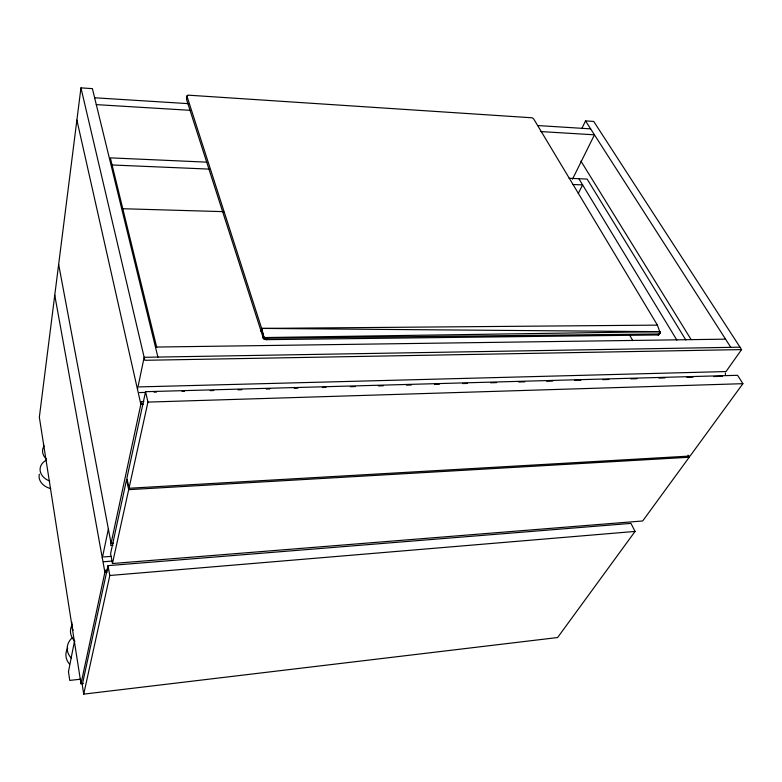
<?xml version="1.0" encoding="UTF-8"?>
<svg xmlns="http://www.w3.org/2000/svg" width="782" height="782" viewBox="0 0 782 782"><rect width="100%" height="100%" fill="white"/><g stroke="black" fill="none" stroke-linecap="round" stroke-linejoin="round"><path stroke-width="1.17" d="M657.418 325.126L261.638 328.42L263.407 338.401L264.482 339.173L266.535 339.652L657.975 334.96L658.874 334.755L660.125 332.673L657.418 325.126L533.715 118.981L532.278 117.808L188.042 95.15L187.054 96.479L261.638 328.42L264.482 339.173L265.479 338.264L658.6 333.973L660.125 332.673L659.93 331.666L261.638 328.42L260.797 331.216M725.432 373.004L725.403 374.705M157.905 357.081L92.393 88.63L80.957 87.877L39.344 417.187L80.996 683.81L83.312 683.536M658.473 334.901L658.6 333.973L657.975 334.96L660.037 333.093M74.398 641.592L68.464 671.758L69.764 680.418L80.683 679.167M659.93 331.666L264.277 337.56L263.407 338.401L186.487 99.275L187.094 95.805M186.487 99.275L187.299 95.531M186.742 98.317L187.621 95.306M102.315 558.055L108.366 529.043M137.485 389.328L144.152 357.306L740.007 347.179M80.996 683.81L105.306 570.293L107.73 570.098M108.004 565.65L82.266 684.866L83.723 694.123L557.615 637.535L635.062 531.428L630.957 523.383L108.004 565.65L109.812 575.484L83.723 694.123M145.56 391.694L126.909 478.095L129.001 488.261L690.086 456.043L742.9 383.679L737.592 375.301L145.56 391.694L147.945 402.095L129.001 488.261M112.442 563.529L128.688 489.659L126.606 479.503L110.594 553.636L112.442 563.529L642.696 520.968L689.206 457.245L688.033 455.183M264.482 339.173L264.844 337.961L263.231 335.928L261.638 328.42M265.127 339.427L265.479 338.264L264.277 337.56L263.896 338.821L264.844 337.961L266.877 338.518L266.535 339.652L266.163 338.459L265.127 339.427L264.844 337.961M265.479 338.264L265.821 339.593L266.163 338.459M263.456 336.524L263.026 337.922L263.426 337.492M262.772 337.404L263.231 335.928M660.096 332.184L659.334 334.197M581.906 128.375L585.523 120.897L593.724 121.435L741.571 349.593L726.019 371.558L139.284 386.904M572.463 179.225L594.457 134.817L540.87 131.571M578.269 193.516L582.619 184.904L572.864 184.493M660.125 332.673L659.314 333.406M266.877 338.518L265.821 339.593M109.812 575.484L635.062 531.428M107.32 572.043L104.886 572.248L54.76 295.205M103.644 556.95L110.956 556.373M103.752 561.74L112.266 561.065M113.058 545.279L110.624 545.455L141.425 401.596L143.859 401.518M113.498 543.216L111.064 543.402L58.65 264.414M128.688 489.659L689.206 457.245M143.292 404.206L140.848 404.284L76.89 120.076M147.945 402.095L742.9 383.679M139.392 392.584L145.481 392.417M154.025 392.173L156.459 392.105M182.069 391.391L184.503 391.323M210.114 390.609L213.769 390.511M238.168 389.827L241.824 389.719M266.212 389.045L269.868 388.937M294.257 388.263L297.913 388.155M322.301 387.481L325.967 387.373M350.356 386.699L355.233 386.562M378.4 385.907L383.278 385.77M406.445 385.125L411.322 384.988M434.499 384.343L439.376 384.206M462.543 383.561L467.421 383.424M490.588 382.779L496.687 382.613M518.642 381.997L524.732 381.831M546.686 381.215L552.786 381.039M574.731 380.433L580.831 380.257M602.785 379.651L608.875 379.475M630.83 378.869L636.929 378.693M658.874 378.077L664.974 377.911M686.919 377.295L693.018 377.129M713.751 376.553L722.285 376.308M741.571 349.593L144.856 360.297L80.957 87.877M155.462 347.061L725.559 339.163M122.412 208.716L223.691 211.658M112.08 164.982L209.596 169.117M206.722 162.148L110.33 157.856L156.732 347.345M569.091 178.276L587.116 179.078L685.843 339.975M96.294 104.622L190.085 110.311M94.622 97.779L188.462 103.654M538.231 125.579L590.635 128.864M585.523 120.897L730.799 347.335M580.918 161.102L691.141 339.623M578.856 178.707L676.88 340.111M629.784 335.4L632.814 340.669M263.857 337.971L263.896 338.821M50.683 488.584A15.777 12.043 5.8 0 1 39.344 474.185M49.706 481.028A15.875 12.062 6 0 1 40.185 470.93A15.875 12.062 6 0 1 46.431 460.08M46.392 459.102A16.148 12.111 6.5 0 1 43.137 447.744M43.997 446.708A16.256 12.131 6.7 0 1 43.509 443.531M74.925 641.338A17.859 15.21 4.2 0 1 72.286 624.505M69.52 664.074A17.409 15.044 2.8 0 1 67.692 648.17M71.563 658.395A17.527 15.093 3.2 0 1 72.315 637.78M73.137 630.253A17.986 15.259 4.6 0 1 71.915 622.384"/></g></svg>
